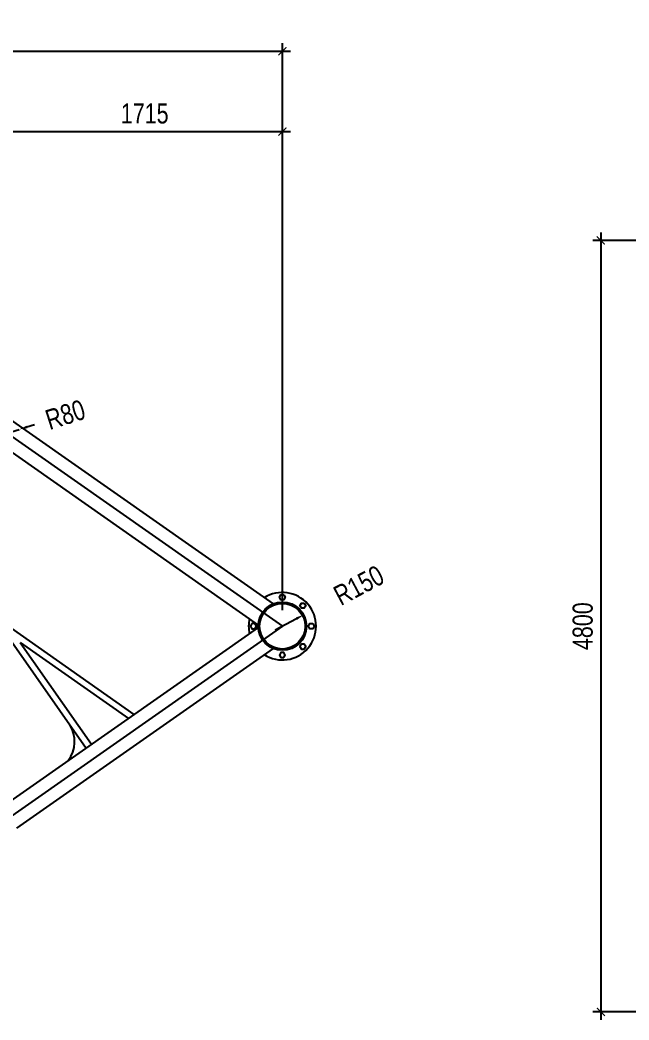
# Model space of a CAD drawing. Header units: millimetres. Extents: x -2530 to 18667, y 794 to 21156.
# Drawn here: x 3936 to 7727, y 14934 to 21156 of the extents above; entities that cross this region are included whole.
import ezdxf

# ---------------------------------------------------------------- set-up
doc = ezdxf.new("R2010")
doc.units = ezdxf.units.MM
doc.layers.add('constr', color=5, linetype='Continuous')
doc.styles.add('KOTE', font='romrust.shx', dxfattribs={"width": 0.8})
doc.dimstyles.new('dwgmodels.com 50', dxfattribs={"dimscale": 50, "dimtxt": 2.5, "dimasz": 1, "dimexe": 1, "dimexo": 2, "dimgap": 1, "dimtad": 1, "dimdec": 0, "dimzin": 9, "dimdsep": 46, "dimtxsty": 'KOTE', "dimblk": 'ARCHTICK', "dimcen": 0, "dimdle": 1, "dimclrd": 4, "dimclre": 4, "dimclrt": 3, "dimadec": 0, "dimazin": 0, "dimtfac": 0.666667, "dimtdec": 0, "dimtix": 1, "dimtmove": 2, "dimatfit": 0, "dimfxl": 1, "dimtvp": 1, "dimtolj": 1, "dimarcsym": 0})

# ---------------------------------------------------------------- blocks, each defined once
blk = doc.blocks.new('_ArchTick')
at = {"color": 0, "linetype": 'ByBlock', "const_width": 0.15}
blk.add_lwpolyline([(-0.5, -0.5), (0.5, 0.5)], dxfattribs=at)
blk = doc.blocks.new('*D62')
at = {"color": 4, "lineweight": -2, "transparency": 16777216}
for p, q in [((3855.3, 19884.8), (3855.3, 20511.7)), ((5569.4, 17484.4), (5569.4, 20511.7)), ((3805.3, 20461.7), (5619.4, 20461.7))]:
    blk.add_line(p, q, dxfattribs=at)
at = {"layer": 'Defpoints', "color": 0, "transparency": 16777216}
for p in [(5569.4, 20461.7), (3855.3, 19784.8, 8000), (5569.4, 17384.4, 8000)]:
    blk.add_point(p, dxfattribs=at)
at = {"color": 4, "lineweight": -2, "transparency": 16777216, "xscale": 50, "yscale": 50, "zscale": 50, "rotation": 180}
blk.add_blockref('_ArchTick', (3855.3, 20461.7), dxfattribs=at)
at = {"color": 4, "lineweight": -2, "transparency": 16777216, "xscale": 50, "yscale": 50, "zscale": 50}
blk.add_blockref('_ArchTick', (5569.4, 20461.7), dxfattribs=at)
at = {"color": 3, "transparency": 16777216, "insert": (4712.4, 20574.2), "char_height": 125, "attachment_point": 5, "style": 'KOTE'}
blk.add_mtext('\\A1;1715', dxfattribs=at)
blk = doc.blocks.new('*D43')
at = {"color": 4, "lineweight": -2, "transparency": 16777216}
for p, q in [((-1286.9, 17484.4), (-1286.9, 21011.9)), ((5569.4, 17484.4), (5569.4, 21011.9)), ((-1336.9, 20961.9), (5619.4, 20961.9))]:
    blk.add_line(p, q, dxfattribs=at)
at = {"layer": 'Defpoints', "color": 0, "transparency": 16777216}
for p in [(5569.4, 20961.9), (-1286.9, 17384.4, 8000), (5569.4, 17384.4, 8000)]:
    blk.add_point(p, dxfattribs=at)
at = {"color": 4, "lineweight": -2, "transparency": 16777216, "xscale": 50, "yscale": 50, "zscale": 50, "rotation": 180}
blk.add_blockref('_ArchTick', (-1286.9, 20961.9), dxfattribs=at)
at = {"color": 4, "lineweight": -2, "transparency": 16777216, "xscale": 50, "yscale": 50, "zscale": 50}
blk.add_blockref('_ArchTick', (5569.4, 20961.9), dxfattribs=at)
at = {"color": 3, "transparency": 16777216, "insert": (2141.3, 21074.4), "char_height": 125, "attachment_point": 5, "style": 'KOTE'}
blk.add_mtext('\\A1;6860', dxfattribs=at)
blk = doc.blocks.new('*D44')
at = {"color": 4, "lineweight": -2, "transparency": 16777216}
blk.add_line((5525.3, 17360.8), (5657.6, 17431.5), dxfattribs=at)
at = {"color": 4, "transparency": 16777216}
blk.add_solid([(5653.7, 17438.8), (5661.6, 17424.1), (5701.8, 17455)], dxfattribs=at)
at = {"layer": 'Defpoints', "color": 0, "transparency": 16777216}
for p in [(5701.8, 17455, 8000), (5569.4, 17384.4, 8000)]:
    blk.add_point(p, dxfattribs=at)
at = {"color": 3, "transparency": 16777216, "insert": (6045.4, 17638.3), "char_height": 125, "attachment_point": 5, "rotation": 28.0794, "style": 'KOTE'}
blk.add_mtext('\\A1;R150', dxfattribs=at)
blk = doc.blocks.new('*D64')
at = {"color": 4, "lineweight": -2, "transparency": 16777216}
for p, q in [((3855.3, 18584.6), (3931.6, 18608.9)), ((3979.2, 18624.1), (4026.8, 18639.3))]:
    blk.add_line(p, q, dxfattribs=at)
at = {"color": 4, "transparency": 16777216}
blk.add_solid([(3976.7, 18632), (3981.7, 18616.1), (3931.6, 18608.9)], dxfattribs=at)
at = {"layer": 'Defpoints', "color": 0, "transparency": 16777216}
for p in [(3931.6, 18608.9, 8000), (3855.3, 18584.6, 8000)]:
    blk.add_point(p, dxfattribs=at)
at = {"color": 3, "transparency": 16777216, "insert": (4218.4, 18700.3), "char_height": 125, "attachment_point": 5, "rotation": 17.6822, "style": 'KOTE'}
blk.add_mtext('\\A1;R80', dxfattribs=at)
blk = doc.blocks.new('*D47')
at = {"color": 4, "lineweight": -2, "transparency": 16777216}
for p, q in [((7552.1, 19834.8), (7552.1, 14934)), ((11928.4, 19784.8), (7502.1, 19784.8)), ((11718.4, 14984), (7502.1, 14984))]:
    blk.add_line(p, q, dxfattribs=at)
at = {"layer": 'Defpoints', "color": 0, "transparency": 16777216}
for p in [(12028.4, 19784.8, 8000), (7552.1, 14984), (11818.4, 14984, 8000)]:
    blk.add_point(p, dxfattribs=at)
at = {"color": 4, "lineweight": -2, "transparency": 16777216, "xscale": 50, "yscale": 50, "zscale": 50}
for p, rotation in [((7552.1, 19784.8), 90), ((7552.1, 14984), 270)]:
    blk.add_blockref('_ArchTick', p, dxfattribs=dict(at, rotation=rotation))
at = {"color": 3, "transparency": 16777216, "insert": (7439.6, 17384.4), "char_height": 125, "attachment_point": 5, "rotation": 90, "style": 'KOTE'}
blk.add_mtext('\\A1;4800', dxfattribs=at)

msp = doc.modelspace()

# ---------------------------------------------------------------- linework, layer by layer
for p, q in [((3870.3, 17308, 8000), (4347.5, 16626.4, 8000)), ((3936.8, 17282.7, 8000), (4380.3, 16649.4, 8000))]:
    msp.add_line(p, q)
at = {"color": 40, "elevation": 8000}
msp.add_lwpolyline([(-1286.9, 17384.4), (2141.3, 19784.8), (5569.4, 17384.4), (2141.3, 14984), (-1286.9, 17384.4)], close=True, dxfattribs=at)
at = {"elevation": 8000}
for points in [[(2291.1, 19777.6), (5511.4, 17522.7)], [(2199.3, 19646.5), (5419.6, 17391.6)], [(5419.6, 17377.1), (2227.5, 15142)], [(3880.2, 17371.2), (4645.6, 16835.2)], [(5511.4, 17246.1), (3915.1, 16128.4)], [(3936.8, 17282.7), (4610.8, 16810.8)]]:
    msp.add_lwpolyline(points, dxfattribs=at)
for points in [[(5578.5, 17580.2), (5587.6, 17564.4), (5578.5, 17548.6), (5560.3, 17548.6), (5551.2, 17564.4), (5560.3, 17580.2)], [(5705.8, 17527.4), (5714.9, 17511.7), (5705.8, 17495.9), (5687.6, 17495.9), (5678.5, 17511.7), (5687.6, 17527.4)], [(5380.3, 17400.2), (5371.2, 17384.4), (5380.3, 17368.6), (5398.5, 17368.6), (5407.6, 17384.4), (5398.5, 17400.2)], [(5758.5, 17400.2), (5767.6, 17384.4), (5758.5, 17368.6), (5740.3, 17368.6), (5731.2, 17384.4), (5740.3, 17400.2)], [(5705.8, 17241.3), (5714.9, 17257.1), (5705.8, 17272.9), (5687.6, 17272.9), (5678.5, 17257.1), (5687.6, 17241.3)], [(5578.5, 17188.6), (5587.6, 17204.4), (5578.5, 17220.2), (5560.3, 17220.2), (5551.2, 17204.4), (5560.3, 17188.6)]]:
    msp.add_lwpolyline(points, close=True, dxfattribs=at)
msp.add_circle((5569.4, 17384.4, 8000), 142)
for centre, radius, start, end in [((5569.4, 17384.4, 8000), 210, 237.39269, 122.60731), ((5569.4, 17384.4, 8000), 210, 167.39269, 192.60731), ((4078.7, 16667, 8000), 197.2, 323.14949, 31.82096)]:
    msp.add_arc(centre, radius, start, end)
at = {"layer": 'constr'}
msp.add_circle((5569.4, 17384.4, 8000), 150, dxfattribs=at)

# ---------------------------------------------------------------- dimensions: what is measured, and where the dimension line sits
dim = msp.add_linear_dim(base=(5569.4, 20961.9), p1=(-1286.9, 17384.4, 8000), p2=(5569.4, 17384.4, 8000), text='6860', dimstyle='dwgmodels.com 50', override={"dimrnd": 5})
dim.commit()
dim.dimension.update_dxf_attribs({"geometry": '*D43', "text_midpoint": (2141.3, 21074.4)})
dim = msp.add_linear_dim(base=(5569.4, 20461.7), p1=(3855.3, 19784.8, 8000), p2=(5569.4, 17384.4, 8000), dimstyle='dwgmodels.com 50', override={"dimrnd": 5})
dim.commit()
dim.dimension.update_dxf_attribs({"geometry": '*D62', "text_midpoint": (4712.4, 20574.2)})
dim = msp.add_linear_dim(base=(7552.1, 14984, 8000), p1=(12028.4, 19784.8, 16000), p2=(11818.4, 14984, 16000), angle=90, dimstyle='dwgmodels.com 50', override={"dimrnd": 5})
dim.commit()
dim.dimension.update_dxf_attribs({"geometry": '*D47', "text_midpoint": (7439.6, 17384.4, 8000)})
for center, mpoint, picture, middle in [((3855.3, 18584.6, 8000), (3931.6, 18608.9, 8000), '*D64', (4218.4, 18700.3)), ((5569.4, 17384.4, 8000), (5701.8, 17455, 8000), '*D44', (6045.4, 17638.3))]:
    dim = msp.add_radius_dim(center=center, mpoint=mpoint, dimstyle='dwgmodels.com 50', override={"dimsah": 1})
    dim.commit()
    dim.dimension.update_dxf_attribs({"geometry": picture, "text_midpoint": middle, "dimtype": 164})

doc.saveas('drawing.dxf')
